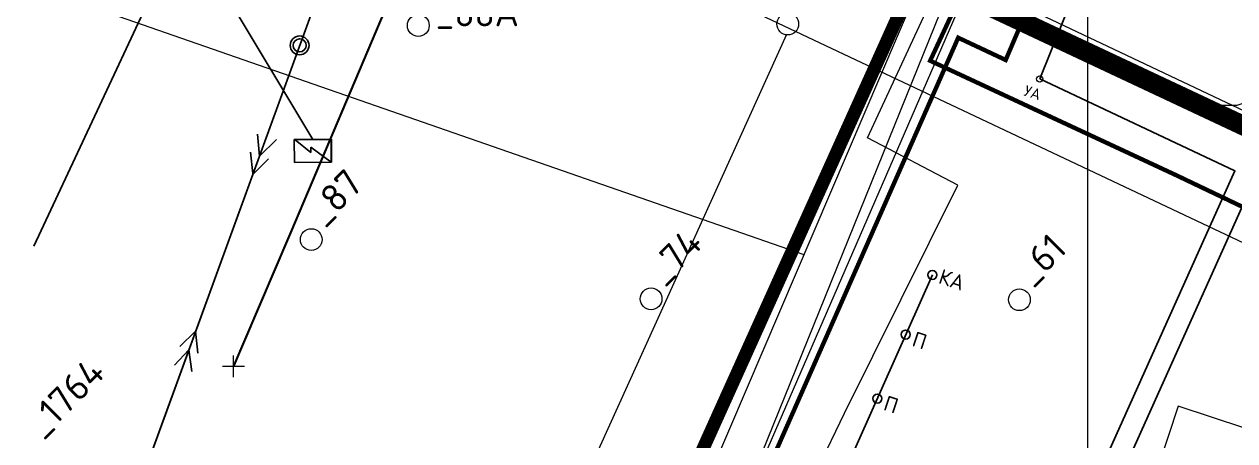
# Model space of a CAD drawing. Header units: millimetres. Extents: x 519 to 9564855, y -810 to 5021775.
# Drawn here: x 9528512 to 9529068, y 4999729 to 4999920 of the extents above; entities that cross this region are included whole.
import ezdxf

# ---------------------------------------------------------------- set-up
doc = ezdxf.new("R2010")
doc.units = ezdxf.units.MM
doc.header["$LTSCALE"] = 2
doc.header["$MEASUREMENT"] = 0
doc.header["$PDMODE"] = 2
doc.header["$PDSIZE"] = 5
for name, color, linetype in [('FIBERGLASS', 212, 'Continuous'), ('Future Roads', 44, 'Continuous'), ('GRID_PULKOVO', 7, 'Continuous'), ('OilColl&Flowlines', 3, 'Continuous'), ('OLD WELLS(dr.bfr2000)', 24, 'Continuous'), ('otsypka', 30, 'Откос неукрепленный ЛЕВЫЙ'), ('PPLINE_WAT', 7, 'WTR_LINE'), ('ROAD_ASF', 9, 'Continuous'), ('ROAD_GROUND', 9, 'Continuous'), ('Stage 9.Frame&Text', 7, 'Continuous')]:
    doc.layers.add(name, color=color, linetype=linetype)
for name, color, linetype, lineweight in [('PPLINE_GAS', 4, 'GAS_LINE', 30), ('Новый водовод', 5, 'g_122_vpr', 30), ('Оптиковолоконный кабель', 220, 'CAB6', 20), ('Электро', 1, 'Continuous', 30), ('Электроснаб', 1, 'Continuous', 18), ('Электроснабжене', 1, 'Continuous', 18)]:
    doc.layers.add(name, color=color, linetype=linetype, lineweight=lineweight)
doc.styles.add('92051501$0$STANDARD', font='simplex.shx')
doc.styles.add('Elect', font='isocpeur.ttf')
doc.styles.add('Line_GUGK', font='')
doc.styles.get("Standard").update_dxf_attribs({"font": 'isocpeur.ttf', "width": 0.5})
doc.styles.get('Line_GUGK').set_extended_font_data('Bm431', italic=True)
doc.linetypes.add('CAB', pattern='A,0.7,-0.43403,["K",Standard,S=0.9,R=0,X=-0.4,Y=-0.3],-0.8', length=1.93403)
doc.linetypes.add('CAB6', pattern='A,0.9,-0.9,["6",Standard,S=0.9,R=0,X=-0.8,Y=-0.4],11', length=12.8)
doc.linetypes.add('g_122_vpr', pattern='A,2,-2,3,-0.6,["Впр",Line_GUGK,S=2,R=0,X=0,Y=-1],-6.4,3,-2,8,-2,8,-2,6', length=45)
doc.linetypes.add('GAS_LINE', pattern='A,0.5,-0.2,["G",92051501$0$STANDARD,S=0.1,R=0,X=-0.1,Y=-0.05],-0.05', length=0.75)
doc.linetypes.add('WTR_LINE', pattern='A,0.5,-0.2,["W",92051501$0$STANDARD,S=0.1,R=0,X=-0.1,Y=-0.05],-0.05', length=0.75)
doc.linetypes.add('Откос неукрепленный ЛЕВЫЙ', pattern='A,0.5,[5,митяй.shx,S=0.6,R=0,X=0,Y=0],0.5,[5,митяй.shx,S=0.25,R=0,X=0,Y=0]', length=1)

msp = doc.modelspace()

# ---------------------------------------------------------------- linework, layer by layer
at = {"color": 5, "linetype": 'WTR_LINE', "lineweight": 0, "ltscale": 100, "const_width": 2}
msp.add_lwpolyline([(9529684.446, 5001530.752), (9529401.1315, 5000923.298), (9529117.817, 5000315.844), (9528986.47, 5000029.111), (9528927.85537, 4999903.1501), (9529040.634, 4999850.671), (9529251.68627, 4999750.03689), (9529291.36141, 4999730.1648)], dxfattribs=at)
at = {"layer": 'FIBERGLASS', "lineweight": 0, "const_width": 2}
msp.add_lwpolyline([(9528604.16921, 4999150.49247), (9528940.72, 4999913.7), (9528962.5, 4999903.48), (9529037.98, 5000080.4), (9528997.68, 5000092.66), (9529271.76, 5000686.06)], dxfattribs=at)
at = {"layer": 'Future Roads', "linetype": 'ByBlock', "lineweight": 0, "ltscale": 25, "const_width": 6, "elevation": 0.00005}
msp.add_lwpolyline([(9528517.44335, 4999286.64091), (9528602.1, 4999265.32), (9528806.81, 4999687.83), (9528922.33608, 4999944.01899)], dxfattribs=at)
at = {"layer": 'GRID_PULKOVO', "lineweight": 0}
msp.add_line((9529000, 5011000), (9529000, 4992000), dxfattribs=at)
at = {"layer": 'OilColl&Flowlines', "lineweight": 0}
msp.add_line((9528951.5, 4999972.7), (9528835.1, 4999684.7), dxfattribs=at)
msp.add_lwpolyline([(9528606.99852, 4999157.87424), (9528965.537, 4999983.755), (9529015.537, 5000082.155), (9528841.637, 5000154.355), (9528833.837, 5000138.555)], dxfattribs=at)
at = {"layer": 'OLD WELLS(dr.bfr2000)', "lineweight": 0}
for centre in [(9528693, 4999919.3), (9528862.5, 4999920), (9528643.9, 4999821.1), (9528799.8, 4999793.9), (9528968.8, 4999793.5)]:
    msp.add_circle(centre, 5, dxfattribs=at)
at = {"layer": 'otsypka', "lineweight": 0, "elevation": -8.5673}
msp.add_lwpolyline([(9529059.7853, 4999882.7507), (9529068.69395, 4999882.72846), (9529075.58531, 4999885.13238), (9529081.3699, 4999890.1303), (9529108.2285, 4999929.0018), (9529109.0707, 4999933.3037), (9529107.65, 4999933.9101), (9529107.2353, 4999940.4767), (9529115.7648, 4999960.8279), (9529119.29062, 4999959.99183), (9529132.10206, 5000002.19023), (9529173.48225, 4999986.56429), (9529173.51052, 4999985.35132), (9529235.04417, 4999965.69809), (9529242.27389, 4999983.78493), (9529332.38526, 4999946.90704), (9529325.45127, 4999929.92952), (9529342.57224, 4999929.91506)], dxfattribs=at)
at = {"layer": 'PPLINE_GAS', "linetype": 'GAS_LINE', "lineweight": 0, "ltscale": 20}
for p, q in [((9528106.66, 5000079.74), (9528869.87731, 4999814.20742)), ((9528931.1335, 4999957.38371), (9528626.26169, 4999244.79583)), ((9528940.6, 4999846.1), (9528899.07, 4999867.73)), ((9528888.5, 4999741.42), (9528940.6, 4999846.1)), ((9528760.86, 4999477.57), (9528888.5, 4999741.42))]:
    msp.add_line(p, q, dxfattribs=at)
at = {"layer": 'PPLINE_GAS', "lineweight": 0, "ltscale": 25}
msp.add_line((9528899.07, 4999867.73), (9528926.73, 4999927.43), dxfattribs=at)
at = {"layer": 'PPLINE_WAT', "color": 5, "lineweight": 0, "ltscale": 0.5}
msp.add_lwpolyline([(9523498.307, 5002453.507), (9529318.71854, 4999702.75469), (9529357.22076, 4999682.3134), (9529399.33276, 4999675.09879), (9529430.61579, 4999677.50366), (9529678.713, 4999710.142)], dxfattribs=at)
at = {"layer": 'PPLINE_WAT', "lineweight": 0, "ltscale": 20}
msp.add_lwpolyline([(9528861.91772, 4999915.10427), (9528146.057, 4998336.879), (9528316.42417, 4992547.4023)], dxfattribs=at)
at = {"layer": 'ROAD_ASF', "lineweight": 0}
for points in [[(9527474.32311, 5000617.56906), (9528116.89056, 5000310.63684), (9528226.81042, 5000254.72721), (9528337.76363, 5000207.62802), (9528423.33384, 5000175.53919), (9528508.23721, 5000140.55539), (9528831.91636, 4999991.29355), (9528958.52373, 4999929.76891), (9529199.19997, 4999816.72519), (9529420.2383, 4999714.80045), (9529519.78295, 4999725.69735), (9530586.07899, 4999915.82845), (9531035.1768, 4999767.30001), (9531137.77581, 4999727.02189), (9531247.69257, 4999681.75617), (9532796.3991, 4999126.78216), (9532853.27595, 4999098.34373), (9532865.72759, 4999063.50198), (9532802.29469, 4998894.888), (9532387.6961, 4997953.31546)], [(9527471.737, 5000612.155), (9528114.237, 5000305.255), (9528224.27506, 5000249.28525), (9528335.537, 5000202.055), (9528421.137, 5000169.955), (9528505.837, 5000135.055), (9528829.3486, 4999985.87043), (9528955.937, 4999924.355), (9529196.66831, 4999811.28542), (9529419.237, 4999708.655), (9529520.637, 4999719.755), (9530585.637, 4999909.655), (9531033.137, 4999761.655), (9531135.537, 4999721.455), (9531245.537, 4999676.155), (9531543.14748, 4999569.50724)]]:
    msp.add_lwpolyline(points, dxfattribs=at)
at = {"layer": 'ROAD_GROUND', "color": 8, "lineweight": 0, "const_width": 9}
msp.add_lwpolyline([(9527473.0333, 5000614.86048), (9528115.56378, 5000307.94592), (9528225.54274, 5000252.00623), (9528336.65031, 5000204.84151), (9528422.23542, 5000172.7471), (9528507.0371, 5000137.8052), (9528830.63248, 4999988.58199), (9528957.24834, 4999927.05352), (9529197.94374, 4999814.00088), (9529419.73765, 4999711.72773), (9529520.20998, 4999722.72618), (9530585.85799, 4999912.74173), (9531034.1569, 4999764.47751), (9531136.65641, 4999724.23844), (9531246.61478, 4999678.95558), (9532795.21805, 4999124.01858), (9532850.85648, 4999096.19937), (9532862.5323, 4999063.52849), (9532799.51584, 4998896.0215), (9532384.95048, 4997954.52443)], dxfattribs=at)
at = {"layer": 'Stage 9.Frame&Text', "color": 0, "linetype": 'ByBlock', "lineweight": 0, "elevation": 0.00005}
msp.add_lwpolyline([(9529022.79218, 4999687.68591), (9529098.7727, 4999662.54533), (9529117.62814, 4999719.53072), (9529041.64761, 4999744.6713)], close=True, dxfattribs=at)
at = {"layer": 'Новый водовод', "color": 5, "linetype": 'WTR_LINE', "lineweight": 0, "ltscale": 40, "const_width": 1}
msp.add_lwpolyline([(9529060.51, 5000779.12), (9528805.08357, 5000215.17911), (9528752.54676, 5000102.86404), (9528635.03115, 4999825.63459), (9528608.4, 4999763.3)], dxfattribs=at)
at = {"layer": 'Новый водовод', "color": 5, "linetype": 'WTR_LINE', "lineweight": 0, "ltscale": 40}
msp.add_point((9528608.2, 4999763), dxfattribs=at)
at = {"layer": 'Оптиковолоконный кабель', "color": 6, "linetype": 'CAB', "lineweight": 20, "ltscale": 0.5, "elevation": -31.4499}
msp.add_lwpolyline([(9528891.2561, 5000148.2248), (9528914.4056, 5000135.5364), (9528940.015, 5000125.1846), (9528963.175, 5000166.1029), (9529030.5914, 5000133.6933), (9529034.9809, 5000125.6898), (9529014.576, 5000079.7806), (9528948.80722, 4999950.23687), (9528967.9265, 4999940.5301), (9528972.0682, 4999927.432), (9529401.5593, 4999724.1736), (9529440.4366, 4999717.5799), (9529502.05899, 4999738.40584), (9529490.25463, 4999792.22354), (9529482.2404, 4999969.6715), (9529515.34239, 4999969.85996)], dxfattribs=at)
at = {"layer": 'Электро'}
for p, q in [((9528409.71914, 4999281.3866), (9528750.86717, 5000218.77147)), ((9529173.41683, 5000064.61186, 0), (9528851.66755, 4999347.46171, 0)), ((9528998.99178, 4999946.72237), (9528978.11186, 4999894.78359)), ((9528978.11186, 4999894.78359), (9529067.58464, 4999852.57818)), ((9528620.09136, 4999859.434), (9528619.23157, 4999869.44331)), ((9528620.09136, 4999859.434), (9528628.0075, 4999866.99511)), ((9528636.09879, 4999867.03118, 0), (9528653.14722, 4999867.13552, 0)), ((9528636.1635, 4999856.45883, 0), (9528636.09879, 4999867.03118, 0)), ((9528653.04997, 4999867.03707, 0), (9528636.45437, 4999866.9355, 0)), ((9528636.45437, 4999866.9355, 0), (9528643.66615, 4999861.10827, 0)), ((9528652.97628, 4999856.59461, 0), (9528653.04997, 4999867.03707, 0)), ((9528653.14722, 4999867.13552, 0), (9528653.21193, 4999856.56317, 0)), ((9528617.1564, 4999851.36951), (9528615.97237, 4999861.22994)), ((9528643.66615, 4999861.10827, 0), (9528643.65161, 4999863.4835, 0)), ((9528643.65161, 4999863.4835, 0), (9528652.97628, 4999856.59461, 0)), ((9528617.39286, 4999851.28179), (9528624.2485, 4999858.15962)), ((9528653.21193, 4999856.56317, 0), (9528636.1635, 4999856.45883, 0)), ((9529067.58464, 4999852.57818, 0), (9528838.02779, 4999340.91665, 0)), ((9528801.89456, 4999520.16347), (9528928.87227, 4999804.90108)), ((9528590.82758, 4999779.02486), (9528583.6477, 4999771.99814)), ((9528591.92383, 4999768.92783), (9528590.82758, 4999779.02486)), ((9528581.1019, 4999763.52347), (9528587.72109, 4999770.48902)), ((9528587.72109, 4999770.48902), (9528589.14157, 4999760.54088))]:
    msp.add_line(p, q, dxfattribs=at)
at = {"layer": 'Электро', "ltscale": 0.5}
for p, q in [((9528410.92723, 4999284.70612), (9528750.86717, 5000218.77147)), ((9528585.71799, 4999965.24536, 0), (9528644.62301, 4999867.08335, 0))]:
    msp.add_line(p, q, dxfattribs=at)
at = {"layer": 'Электро', "ltscale": 0.0025}
msp.add_line((9528582.05909, 4999958.19784, 0), (9528516.60532, 4999818.0211, 0), dxfattribs=at)
at = {"layer": 'Электро'}
for centre, radius in [((9528638.56095, 4999910.18357), 4.31715), ((9528928.87227, 4999804.90108), 2.07196), ((9528916.67351, 4999777.54631), 2.07196), ((9528903.57108, 4999748.16513), 2.07196)]:
    msp.add_circle(centre, radius, dxfattribs=at)
for start, end in [(0.2423904, 180.2423904), (180.2423904, 0.2423904)]:
    msp.add_arc((9528638.56596, 4999910.19735), 3, start, end, dxfattribs=at)
at = {"layer": 'Электроснаб', "color": 1, "linetype": 'ByBlock', "lineweight": 0}
for p, q in [((9528409.71914, 4999281.3866), (9528750.86717, 5000218.77147)), ((9528636.09879, 4999867.03118, 0), (9528653.14722, 4999867.13552, 0)), ((9528636.1635, 4999856.45883, 0), (9528636.09879, 4999867.03118, 0)), ((9528653.04997, 4999867.03707, 0), (9528636.45437, 4999866.9355, 0)), ((9528636.45437, 4999866.9355, 0), (9528643.66615, 4999861.10827, 0)), ((9528652.97628, 4999856.59461, 0), (9528653.04997, 4999867.03707, 0)), ((9528653.14722, 4999867.13552, 0), (9528653.21193, 4999856.56317, 0)), ((9528643.66615, 4999861.10827, 0), (9528643.65161, 4999863.4835, 0)), ((9528643.65161, 4999863.4835, 0), (9528652.97628, 4999856.59461, 0)), ((9528653.21193, 4999856.56317, 0), (9528636.1635, 4999856.45883, 0)), ((9528801.89456, 4999520.16347), (9528928.87227, 4999804.90108))]:
    msp.add_line(p, q, dxfattribs=at)
at = {"layer": 'Электроснаб', "color": 1, "linetype": 'ByBlock', "lineweight": 0, "ltscale": 0.5}
for p, q in [((9528410.92723, 4999284.70612), (9528750.86717, 5000218.77147)), ((9528585.71799, 4999965.24536, 0), (9528644.62301, 4999867.08335, 0))]:
    msp.add_line(p, q, dxfattribs=at)
at = {"layer": 'Электроснаб', "color": 1, "lineweight": 0}
for p, q in [((9529173.41683, 5000064.61186, 0), (9528851.66755, 4999347.46171, 0)), ((9528998.99178, 4999946.72237), (9528978.11186, 4999894.78359)), ((9528978.11186, 4999894.78359), (9529067.58464, 4999852.57818)), ((9529067.58464, 4999852.57818, 0), (9528838.02779, 4999340.91665, 0))]:
    msp.add_line(p, q, dxfattribs=at)
at = {"layer": 'Электроснаб', "color": 1, "linetype": 'ByBlock', "lineweight": 0, "ltscale": 0.0025}
msp.add_line((9528582.05909, 4999958.19784, 0), (9528516.60532, 4999818.0211, 0), dxfattribs=at)
at = {"layer": 'Электроснаб', "color": 1, "linetype": 'ByBlock', "lineweight": 0}
for centre in [(9528928.87227, 4999804.90108), (9528916.67351, 4999777.54631), (9528903.57108, 4999748.16513)]:
    msp.add_circle(centre, 2.07196, dxfattribs=at)
at = {"layer": 'Электроснабжене', "color": 1, "linetype": 'ByBlock', "lineweight": 0}
for p, q in [((9528409.71914, 4999281.3866), (9528750.86717, 5000218.77147)), ((9528636.09879, 4999867.03118, 0), (9528653.14722, 4999867.13552, 0)), ((9528636.1635, 4999856.45883, 0), (9528636.09879, 4999867.03118, 0)), ((9528653.04997, 4999867.03707, 0), (9528636.45437, 4999866.9355, 0)), ((9528636.45437, 4999866.9355, 0), (9528643.66615, 4999861.10827, 0)), ((9528652.97628, 4999856.59461, 0), (9528653.04997, 4999867.03707, 0)), ((9528653.14722, 4999867.13552, 0), (9528653.21193, 4999856.56317, 0)), ((9528643.66615, 4999861.10827, 0), (9528643.65161, 4999863.4835, 0)), ((9528643.65161, 4999863.4835, 0), (9528652.97628, 4999856.59461, 0)), ((9528653.21193, 4999856.56317, 0), (9528636.1635, 4999856.45883, 0)), ((9528801.89456, 4999520.16347), (9528928.87227, 4999804.90108))]:
    msp.add_line(p, q, dxfattribs=at)
at = {"layer": 'Электроснабжене', "color": 1, "linetype": 'ByBlock', "lineweight": 0, "ltscale": 0.5}
for p, q in [((9528410.92723, 4999284.70612), (9528750.86717, 5000218.77147)), ((9528585.71799, 4999965.24536, 0), (9528644.62301, 4999867.08335, 0))]:
    msp.add_line(p, q, dxfattribs=at)
at = {"layer": 'Электроснабжене', "color": 1, "linetype": 'ByBlock', "lineweight": 0, "ltscale": 0.0025}
msp.add_line((9528582.05909, 4999958.19784, 0), (9528516.60532, 4999818.0211, 0), dxfattribs=at)
at = {"layer": 'Электроснабжене', "color": 1, "lineweight": 0}
for p, q in [((9528998.99178, 4999946.72237), (9528978.11186, 4999894.78359)), ((9529117.88431, 4999940.83487, 0), (9528851.66755, 4999347.46171, 0)), ((9528978.11186, 4999894.78359), (9529067.58464, 4999852.57818)), ((9529067.58464, 4999852.57818, 0), (9528838.02779, 4999340.91665, 0))]:
    msp.add_line(p, q, dxfattribs=at)
msp.add_circle((9528978.11186, 4999894.78359), 1.42312, dxfattribs=at)
at = {"layer": 'Электроснабжене', "color": 1, "linetype": 'ByBlock', "lineweight": 0}
for centre in [(9528928.87227, 4999804.90108), (9528916.67351, 4999777.54631), (9528903.57108, 4999748.16513)]:
    msp.add_circle(centre, 2.07196, dxfattribs=at)

# ---------------------------------------------------------------- texts
at = {"layer": 'OLD WELLS(dr.bfr2000)', "lineweight": 0, "style": 'Elect'}
for s, rotation, p in [(' _86A', 0.033821, (9528693.02831, 4999918.91404)), (' _87', 44.9999999, (9528643.9, 4999821.1)), (' _74', 44.9999999, (9528799.8, 4999793.9)), (' _61', 44.9999999, (9528968.8, 4999793.5)), (' _1764', 44.9999999, (9528514.8, 4999723.8))]:
    msp.add_text(s, height=12.5, rotation=rotation, dxfattribs=at).set_placement(p)
at = {"layer": 'Электро'}
for s, p in [('КА', (9528931.16721, 4999801.20219)), ('П', (9528919.00384, 4999772.43145)), ('П', (9528905.90141, 4999743.05028))]:
    msp.add_text(s, height=7, rotation=341.6915561, dxfattribs=at).set_placement(p)
at = {"layer": 'Электроснаб', "color": 1, "linetype": 'ByBlock', "lineweight": 0}
for s, p in [('КА', (9528931.16721, 4999801.20219)), ('П', (9528919.00384, 4999772.43145)), ('П', (9528905.90141, 4999743.05028))]:
    msp.add_text(s, height=7, rotation=341.6915561, dxfattribs=at).set_placement(p)
at = {"layer": 'Электроснабжене', "color": 1, "lineweight": 0}
msp.add_text('УА', height=5, rotation=342, dxfattribs=at).set_placement((9528970.52457, 4999887.29504))
at = {"layer": 'Электроснабжене', "color": 1, "linetype": 'ByBlock', "lineweight": 0}
for s, p in [('КА', (9528931.16721, 4999801.20219)), ('П', (9528919.00384, 4999772.43145)), ('П', (9528905.90141, 4999743.05028))]:
    msp.add_text(s, height=7, rotation=341.6915561, dxfattribs=at).set_placement(p)

doc.saveas('drawing.dxf')
